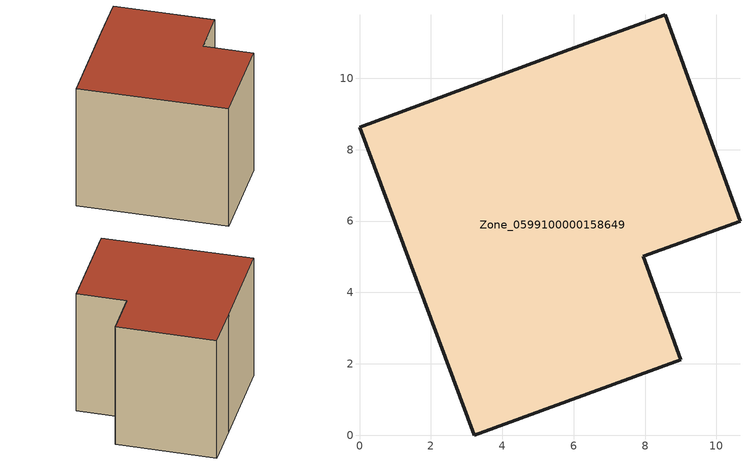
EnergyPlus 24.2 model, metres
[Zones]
Zone_0599100000158649
 floor ground (C_G): 0,8.63 5.86,10.8 8.56,11.78 10.66,6 7.95,5.01 9,2.12 3.22,0 z0
 wall outside (C_F): 3.22,0 9,2.12 7.95,5.01 10.66,6 8.56,11.78 5.86,10.8 0,8.63 3.22,0 z0:8.21
 roof outside (C_R): 5.86,10.8 0,8.63 3.22,0 9,2.12 7.95,5.01 10.66,6 8.56,11.78 z8.21
[BUILDING]
Pand.0599100000158649: North Axis=0; Terrain=City; Loads Convergence Tolerance Value=0.04; Temperature Convergence Tolerance Value=0.4; Solar Distribution=FullExterior; Maximum Number of Warmup Days=25; Minimum Number of Warmup Days=1
[Site:Location]
Rotterdam.The.Hague.AP_ZH_NLD Design_Conditions: Latitude=51.96; Longitude=4.45; Time Zone=1; Elevation=-4.5
[SITE:GROUNDTEMPERATURE:BUILDINGSURFACE]
18, 18, 18, 18, 18, 18, 18, 18, 18, 18, 18, 18
[MATERIAL] Thermal Absorptance=0.9; Solar Absorptance=0.7; Visible Absorptance=0.7
Name | Roughness | Thickness | Conductivity | Density | Specific Heat
G.TC.1946-1964 | MediumSmooth | 0.15 | 1 | 540 | 1210
F.TC.1946-1964 | Rough | 0.3 | 0.857143 | 1920 | 840
R.TC.1946-1964 | MediumRough | 0.2 | 0.235294 | 1500 | 1000
[CONSTRUCTION]
C_G: G.TC.1946-1964
C_F: F.TC.1946-1964
C_R: R.TC.1946-1964
[ZONE]
Zone_0599100000158649: Type=1; Multiplier=1; Ceiling Height=Autocalculate; Volume=Autocalculate; Floor Area=autocalculate; Part of Total Floor Area=Yes
[ZONEINFILTRATION:DESIGNFLOWRATE]
Infil_Zone_0599100000158649: Zone or ZoneList or Space or SpaceList=Zone_0599100000158649; Schedule=AlwaysOn; Design Flow Rate Calculation Method=Flow/Area; Flow Rate per Floor Area=0.003; Constant Term Coefficient=1; Temperature Term Coefficient=0; Velocity Term Coefficient=0; Velocity Squared Term Coefficient=0
[HVACTEMPLATE:ZONE:IDEALLOADSAIRSYSTEM]
Zone_0599100000158649: Maximum Heating Supply Air Temperature=50; Minimum Cooling Supply Air Temperature=13; Maximum Heating Supply Air Humidity Ratio=0.0156; Minimum Cooling Supply Air Humidity Ratio=0.0077; Heating Limit=NoLimit; Cooling Limit=NoLimit; Dehumidification Control Type=ConstantSensibleHeatRatio; Cooling Sensible Heat Ratio=0.7; Dehumidification Setpoint=60; Humidification Control Type=None; Humidification Setpoint=30; Outdoor Air Method=None; Outdoor Air Flow Rate per Person=0.00944; Outdoor Air Flow Rate per Zone Floor Area=0; Outdoor Air Flow Rate per Zone=0; Demand Controlled Ventilation Type=None; Outdoor Air Economizer Type=NoEconomizer; Heat Recovery Type=None; Sensible Heat Recovery Effectiveness=0.7; Latent Heat Recovery Effectiveness=0.65
[ZONECONTROL:THERMOSTAT]
ThermostatControl_Zone_0599100000158649: Zone or ZoneList=Zone_0599100000158649; Control Type Schedule=DualSetpointControlType; Control 1=Thermostat_Zone_0599100000158649; Temperature Difference Between Cutout And Setpoint=0
[THERMOSTATSETPOINT:DUALSETPOINT]
Thermostat_Zone_0599100000158649: Heating Setpoint Temperature Schedule=HeatingSetpoint_Zone_0599100000158649; Cooling Setpoint Temperature Schedule=CoolingSetpoint_Zone_0599100000158649
[SCHEDULE:COMPACT]
HeatingSetpoint_Zone_0599100000158649: Through: 12/31, For: AllDays, Until: 24:00, 21
CoolingSetpoint_Zone_0599100000158649: Through: 12/31, For: AllDays, Until: 24:00, 24
DualSetpointControlType: Through: 12/31, For: AllDays, Until: 24:00, 4
AlwaysOn: Through: 12/31, For: AllDays, Until: 24:00, 1
